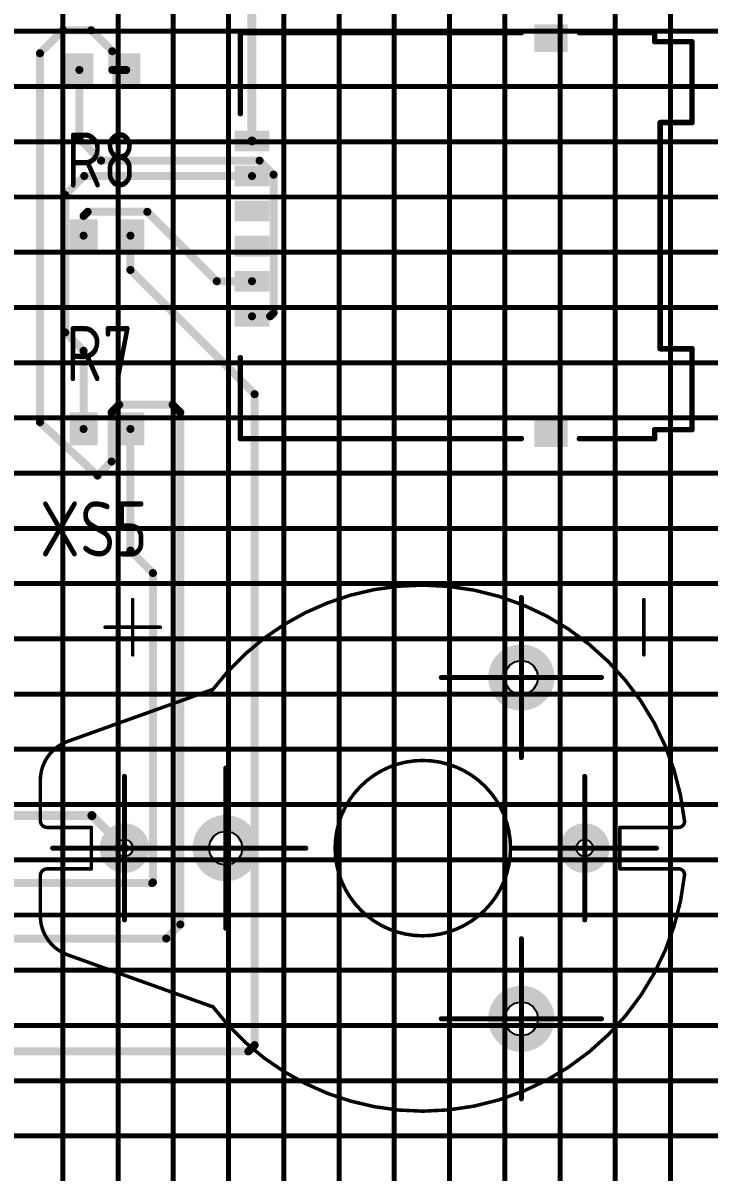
# Model space of a CAD drawing. Header units: millimetres. Extents: x 57 to 898, y 51 to 645.
# Drawn here: x 347.12 to 371.96, y 370.12 to 411.72 of the extents above; entities that cross this region are included whole.
import ezdxf

# ---------------------------------------------------------------- set-up
doc = ezdxf.new("R2010")
doc.units = ezdxf.units.MM
for name, color, linetype in [('Mechanical11', 56, 'Continuous'), ('Mechanical12', 56, 'Continuous'), ('Mechanical7', 56, 'Continuous'), ('Mechanical9', 56, 'Continuous')]:
    doc.layers.add(name, color=color, linetype=linetype)
doc.styles.add('GOST type A', font='gost.TTF', dxfattribs={"oblique": 15, "height": 0.2})
doc.styles.add('GOST type A0', font='gost.TTF', dxfattribs={"oblique": 15, "height": 3.5})
doc.dimstyles.new('ГОСТ type A', dxfattribs={"dimtxt": 3.5, "dimasz": 3, "dimexe": 2, "dimexo": 0, "dimgap": 1, "dimtad": 1, "dimtoh": 1, "dimtxsty": 'GOST type A0', "dimcen": 0, "dimazin": 2, "dimtfac": 1, "dimtmove": 0, "dimatfit": 3, "dimfxl": 1, "dimarcsym": 0})

# ---------------------------------------------------------------- blocks, each defined once
blk = doc.blocks.new('*D84')
at = {"color": 0, "lineweight": -2, "transparency": 16777216}
for p, q in [((371.165, 515.023), (386.75, 515.023)), ((384.75, 512.023), (384.75, 343.023)), ((371.165, 340.023), (386.75, 340.023))]:
    blk.add_line(p, q, dxfattribs=at)
at = {"color": 0, "transparency": 16777216}
for points in [[(384.25, 512.023), (385.25, 512.023), (384.75, 515.023)], [(384.25, 343.023), (385.25, 343.023), (384.75, 340.023)]]:
    blk.add_solid(points, dxfattribs=at)
at = {"layer": 'Defpoints', "color": 0, "transparency": 16777216}
for p in [(371.165, 515.023), (371.165, 340.023), (384.75, 340.023)]:
    blk.add_point(p, dxfattribs=at)
at = {"color": 0, "transparency": 16777216, "insert": (381.999, 427.523), "char_height": 3.5, "attachment_point": 5, "rotation": 90, "style": 'GOST type A0'}
blk.add_mtext('175', dxfattribs=at)

msp = doc.modelspace()

# ---------------------------------------------------------------- hatches: boundary and pattern name
at = {"layer": 'Mechanical12'}
for points in [[(365.64, 411.673), (365.64, 410.673), (366.84, 410.673), (366.84, 411.673)], [(365.64, 411.673), (365.64, 410.673), (366.84, 410.673), (366.84, 411.673)], [(348.66, 409.426), (349.67, 409.426), (349.67, 410.62), (348.66, 410.62)], [(348.66, 409.426), (349.67, 409.426), (349.67, 410.62), (348.66, 410.62)], [(350.356, 409.426), (351.366, 409.426), (351.366, 410.62), (350.356, 410.62)], [(350.356, 409.426), (351.366, 409.426), (351.366, 410.62), (350.356, 410.62)], [(354.79, 407.828), (354.79, 407.078), (356.04, 407.078), (356.04, 407.828)], [(354.79, 407.828), (354.79, 407.078), (356.04, 407.078), (356.04, 407.828)], [(354.79, 406.558), (354.79, 405.808), (356.04, 405.808), (356.04, 406.558)], [(354.79, 406.558), (354.79, 405.808), (356.04, 405.808), (356.04, 406.558)], [(354.79, 405.288), (354.79, 404.538), (356.04, 404.538), (356.04, 405.288)], [(354.79, 405.288), (354.79, 404.538), (356.04, 404.538), (356.04, 405.288)], [(348.811, 403.426), (349.822, 403.426), (349.822, 404.62), (348.811, 404.62)], [(348.811, 403.426), (349.822, 403.426), (349.822, 404.62), (348.811, 404.62)], [(350.508, 403.426), (351.518, 403.426), (351.518, 404.62), (350.508, 404.62)], [(350.508, 403.426), (351.518, 403.426), (351.518, 404.62), (350.508, 404.62)], [(354.79, 404.018), (354.79, 403.268), (356.04, 403.268), (356.04, 404.018)], [(354.79, 404.018), (354.79, 403.268), (356.04, 403.268), (356.04, 404.018)], [(354.79, 402.748), (354.79, 401.998), (356.04, 401.998), (356.04, 402.748)], [(354.79, 402.748), (354.79, 401.998), (356.04, 401.998), (356.04, 402.748)], [(354.79, 401.478), (354.79, 400.728), (356.04, 400.728), (356.04, 401.478)], [(354.79, 401.478), (354.79, 400.728), (356.04, 400.728), (356.04, 401.478)], [(348.811, 396.426), (349.822, 396.426), (349.822, 397.62), (348.811, 397.62)], [(348.811, 396.426), (349.822, 396.426), (349.822, 397.62), (348.811, 397.62)], [(350.508, 396.426), (351.518, 396.426), (351.518, 397.62), (350.508, 397.62)], [(350.508, 396.426), (351.518, 396.426), (351.518, 397.62), (350.508, 397.62)], [(365.64, 397.373), (365.64, 396.373), (366.84, 396.373), (366.84, 397.373)], [(365.64, 397.373), (365.64, 396.373), (366.84, 396.373), (366.84, 397.373)]]:
    msp.add_hatch(color=7, dxfattribs=at).paths.add_polyline_path(points)

# ---------------------------------------------------------------- linework, layer by layer
at = {"layer": 'Mechanical11', "color": 7}
for p, q in [((365.165, 388.023), (365.165, 388.635)), ((365.165, 388.635), (365.399, 388.589)), ((365.399, 388.589), (365.597, 388.456)), ((365.597, 388.456), (365.73, 388.257)), ((365.73, 388.257), (365.776, 388.023)), ((364.6, 387.789), (364.553, 388.023)), ((364.553, 388.023), (365.165, 388.023)), ((365.165, 388.023), (365.165, 387.412)), ((365.776, 388.023), (365.165, 388.023)), ((364.732, 387.591), (364.6, 387.789)), ((364.931, 387.458), (364.732, 387.591)), ((365.165, 387.412), (364.931, 387.458)), ((354.462, 381.844), (354.462, 382.456)), ((354.462, 382.456), (354.696, 382.409)), ((354.696, 382.409), (354.895, 382.277)), ((354.895, 382.277), (355.027, 382.078)), ((355.027, 382.078), (355.074, 381.844)), ((350.797, 381.844), (351.103, 381.844)), ((350.797, 381.538), (350.797, 381.844)), ((350.914, 381.562), (350.797, 381.538)), ((351.014, 381.628), (350.914, 381.562)), ((351.08, 381.727), (351.014, 381.628)), ((351.103, 381.844), (351.08, 381.727)), ((353.897, 381.61), (353.85, 381.844)), ((353.85, 381.844), (354.462, 381.844)), ((354.03, 381.412), (353.897, 381.61)), ((354.462, 381.844), (354.462, 381.232)), ((355.074, 381.844), (354.462, 381.844)), ((367.457, 381.844), (367.763, 381.844)), ((367.457, 381.538), (367.457, 381.844)), ((367.574, 381.562), (367.457, 381.538)), ((367.673, 381.628), (367.574, 381.562)), ((367.74, 381.727), (367.673, 381.628)), ((367.763, 381.844), (367.74, 381.727)), ((354.228, 381.279), (354.03, 381.412)), ((354.462, 381.232), (354.228, 381.279)), ((365.165, 375.665), (365.165, 376.277)), ((365.165, 376.277), (365.399, 376.23)), ((365.399, 376.23), (365.597, 376.098)), ((365.597, 376.098), (365.73, 375.899)), ((365.73, 375.899), (365.776, 375.665)), ((364.6, 375.431), (364.553, 375.665)), ((364.553, 375.665), (365.165, 375.665)), ((364.732, 375.233), (364.6, 375.431)), ((365.165, 375.665), (365.165, 375.053)), ((365.776, 375.665), (365.165, 375.665)), ((364.931, 375.1), (364.732, 375.233)), ((365.165, 375.053), (364.931, 375.1))]:
    msp.add_line(p, q, dxfattribs=at)
at = {"layer": 'Mechanical12', "color": 7}
for p, q in [((364.931, 388.589), (365.165, 388.635)), ((365.165, 388.635), (365.165, 388.023)), ((364.553, 388.023), (364.6, 388.257)), ((364.6, 388.257), (364.732, 388.456)), ((364.732, 388.456), (364.931, 388.589)), ((365.165, 388.023), (364.553, 388.023)), ((365.165, 387.412), (365.165, 388.023)), ((365.165, 388.023), (365.776, 388.023)), ((365.776, 388.023), (365.73, 387.789)), ((365.399, 387.458), (365.165, 387.412)), ((365.597, 387.591), (365.399, 387.458)), ((365.73, 387.789), (365.597, 387.591)), ((354.03, 382.277), (354.228, 382.409)), ((354.228, 382.409), (354.462, 382.456)), ((354.462, 382.456), (354.462, 381.844)), ((350.515, 381.961), (350.581, 382.06)), ((350.581, 382.06), (350.68, 382.127)), ((350.68, 382.127), (350.797, 382.15)), ((350.797, 382.15), (350.797, 381.844)), ((350.797, 381.844), (350.797, 382.15)), ((350.797, 382.15), (350.914, 382.127)), ((350.914, 382.127), (351.014, 382.06)), ((351.014, 382.06), (351.08, 381.961)), ((353.85, 381.844), (353.897, 382.078)), ((353.897, 382.078), (354.03, 382.277)), ((367.175, 381.961), (367.241, 382.06)), ((367.241, 382.06), (367.34, 382.127)), ((367.34, 382.127), (367.457, 382.15)), ((367.457, 382.15), (367.457, 381.844)), ((367.457, 381.844), (367.457, 382.15)), ((367.457, 382.15), (367.574, 382.127)), ((367.574, 382.127), (367.673, 382.06)), ((367.673, 382.06), (367.74, 381.961)), ((350.491, 381.844), (350.515, 381.961)), ((350.491, 381.844), (350.797, 381.844)), ((350.515, 381.727), (350.491, 381.844)), ((350.797, 381.844), (350.491, 381.844)), ((350.581, 381.628), (350.515, 381.727)), ((350.68, 381.562), (350.581, 381.628)), ((350.797, 381.538), (350.68, 381.562)), ((350.797, 381.844), (350.797, 381.538)), ((351.103, 381.844), (350.797, 381.844)), ((351.08, 381.961), (351.103, 381.844)), ((354.462, 381.844), (353.85, 381.844)), ((354.462, 381.232), (354.462, 381.844)), ((354.462, 381.844), (355.074, 381.844)), ((355.027, 381.61), (354.895, 381.412)), ((355.074, 381.844), (355.027, 381.61)), ((367.151, 381.844), (367.175, 381.961)), ((367.151, 381.844), (367.457, 381.844)), ((367.175, 381.727), (367.151, 381.844)), ((367.457, 381.844), (367.151, 381.844)), ((367.241, 381.628), (367.175, 381.727)), ((367.34, 381.562), (367.241, 381.628)), ((367.457, 381.538), (367.34, 381.562)), ((367.457, 381.844), (367.457, 381.538)), ((367.763, 381.844), (367.457, 381.844)), ((367.74, 381.961), (367.763, 381.844)), ((354.696, 381.279), (354.462, 381.232)), ((354.895, 381.412), (354.696, 381.279)), ((364.732, 376.098), (364.931, 376.23)), ((364.931, 376.23), (365.165, 376.277)), ((365.165, 376.277), (365.165, 375.665)), ((364.553, 375.665), (364.6, 375.899)), ((364.6, 375.899), (364.732, 376.098)), ((365.165, 375.665), (364.553, 375.665)), ((365.165, 375.053), (365.165, 375.665)), ((365.165, 375.665), (365.776, 375.665)), ((365.73, 375.431), (365.597, 375.233)), ((365.776, 375.665), (365.73, 375.431)), ((365.399, 375.1), (365.165, 375.053)), ((365.597, 375.233), (365.399, 375.1))]:
    msp.add_line(p, q, dxfattribs=at)
for points, const_width in [([(355.409, 407.453), (355.409, 417.728)], 0.323), ([(347.739, 410.626), (348.577, 411.464)], 0.29), ([(348.577, 411.464), (349.593, 411.464)], 0.29), ([(349.593, 411.464), (350.355, 410.702)], 0.29), ([(354.99, 411.373), (365.165, 411.373)], 0.2), ([(354.99, 408.443), (354.99, 411.373)], 0.2), ([(367.265, 411.373), (369.99, 411.373)], 0.2), ([(369.99, 411.048), (369.99, 411.373)], 0.2), ([(369.99, 411.048), (371.34, 411.048)], 0.2), ([(371.34, 408.118), (371.34, 411.048)], 0.2), ([(347.739, 397.266), (347.739, 410.626)], 0.29), ([(350.355, 410.023), (350.355, 410.702)], 0.29), ([(349.165, 407.527), (349.165, 410.023)], 0.29), ([(350.355, 410.023), (350.861, 410.023)], 0.29), ([(370.19, 408.118), (371.34, 408.118)], 0.2), ([(370.19, 399.928), (370.19, 408.118)], 0.2), ([(349.165, 407.527), (349.952, 406.74)], 0.29), ([(355.409, 407.453), (355.415, 407.453)], 0.323), ([(349.952, 406.74), (355.689, 406.74)], 0.29), ([(355.689, 406.74), (356.197, 406.232)], 0.29), ([(348.653, 405.495), (349.341, 406.183)], 0.29), ([(349.341, 406.183), (355.415, 406.183)], 0.29), ([(356.197, 401.23), (356.197, 406.232)], 0.29), ([(348.653, 400.517), (348.653, 405.495)], 0.29), ([(349.317, 404.737), (349.466, 404.886)], 0.29), ([(349.317, 404.023), (349.317, 404.737)], 0.29), ([(349.466, 404.886), (351.627, 404.886)], 0.29), ([(351.627, 404.886), (354.139, 402.373)], 0.29), ([(351.013, 402.78), (351.013, 404.023)], 0.29), ([(351.013, 402.78), (355.511, 398.282)], 0.29), ([(354.139, 402.373), (355.415, 402.373)], 0.29), ([(355.415, 401.103), (356.07, 401.103)], 0.29), ([(356.07, 401.103), (356.197, 401.23)], 0.29), ([(348.653, 400.517), (349.317, 399.853)], 0.29), ([(349.317, 397.023), (349.317, 399.853)], 0.29), ([(370.19, 399.928), (371.34, 399.928)], 0.2), ([(371.34, 396.998), (371.34, 399.928)], 0.2), ([(354.99, 396.673), (354.99, 399.603)], 0.2), ([(355.511, 374.711), (355.511, 398.282)], 0.29), ([(350.329, 397.621), (350.609, 397.901)], 0.29), ([(350.609, 397.901), (352.539, 397.901)], 0.29), ([(352.539, 397.901), (352.819, 397.621)], 0.29), ([(347.739, 397.266), (349.821, 395.335)], 0.29), ([(350.329, 395.843), (350.329, 397.621)], 0.29), ([(352.819, 379.079), (352.819, 397.621)], 0.29), ([(351.013, 392.62), (351.013, 397.023)], 0.29), ([(369.99, 396.998), (371.34, 396.998)], 0.2), ([(369.99, 396.673), (369.99, 396.998)], 0.2), ([(354.99, 396.673), (365.165, 396.673)], 0.2), ([(367.265, 396.673), (369.99, 396.673)], 0.2), ([(349.821, 395.335), (350.329, 395.843)], 0.29), ([(351.013, 392.62), (351.828, 391.805)], 0.29), ([(351.828, 380.603), (351.828, 391.805)], 0.29), ([(351.097, 388.844), (351.097, 390.844)], 0.127), ([(369.597, 388.844), (369.597, 390.844)], 0.127), ([(350.097, 389.844), (352.097, 389.844)], 0.127), ([(348.746, 385.711), (354.002, 387.594)], 0.127), ([(347.752, 382.844), (347.752, 384.299)], 0.127), ([(338.897, 383.023), (349.618, 383.023)], 0.323), ([(349.618, 383.023), (350.797, 381.844)], 0.323), ([(348.002, 382.594), (349.597, 382.594)], 0.127), ([(349.597, 381.094), (349.597, 382.594)], 0.127), ([(368.732, 382.594), (370.847, 382.594)], 0.127), ([(368.732, 381.094), (368.732, 382.594)], 0.127), ([(348.002, 381.094), (349.597, 381.094)], 0.127), ([(368.732, 381.094), (370.847, 381.094)], 0.127), ([(335.661, 380.578), (351.803, 380.578)], 0.29), ([(347.752, 379.389), (347.752, 380.844)], 0.127), ([(351.803, 380.578), (351.828, 380.603)], 0.29), ([(352.311, 378.571), (352.819, 379.079)], 0.29), ([(335.705, 378.571), (352.311, 378.571)], 0.29), ([(348.746, 377.977), (354.002, 376.094)], 0.127), ([(332.317, 374.482), (355.282, 374.482)], 0.29), ([(355.282, 374.482), (355.511, 374.711)], 0.29)]:
    msp.add_lwpolyline(points, dxfattribs=dict(at, const_width=const_width))
for points, const_width in [([(348.504, 411.464, 1), (348.649, 411.464, 1)], 0.145), ([(348.504, 411.464, 1), (348.649, 411.464, 1)], 0.145), ([(349.52, 411.464, 1), (349.665, 411.464, 1)], 0.145), ([(349.52, 411.464, 1), (349.665, 411.464, 1)], 0.145), ([(354.94, 411.373, 1), (355.04, 411.373, 1)], 0.1), ([(354.94, 411.373, 1), (355.04, 411.373, 1)], 0.1), ([(365.115, 411.373, 1), (365.215, 411.373, 1)], 0.1), ([(367.215, 411.373, 1), (367.315, 411.373, 1)], 0.1), ([(369.94, 411.373, 1), (370.04, 411.373, 1)], 0.1), ([(369.94, 411.373, 1), (370.04, 411.373, 1)], 0.1), ([(369.94, 411.048, 1), (370.04, 411.048, 1)], 0.1), ([(369.94, 411.048, 1), (370.04, 411.048, 1)], 0.1), ([(371.29, 411.048, 1), (371.39, 411.048, 1)], 0.1), ([(371.29, 411.048, 1), (371.39, 411.048, 1)], 0.1), ([(347.666, 410.626, 1), (347.811, 410.626, 1)], 0.145), ([(347.666, 410.626, 1), (347.811, 410.626, 1)], 0.145), ([(350.282, 410.702, 1), (350.427, 410.702, 1)], 0.145), ([(350.282, 410.702, 1), (350.427, 410.702, 1)], 0.145), ([(349.092, 410.023, 1), (349.237, 410.023, 1)], 0.145), ([(350.282, 410.023, 1), (350.427, 410.023, 1)], 0.145), ([(350.282, 410.023, 1), (350.427, 410.023, 1)], 0.145), ([(350.788, 410.023, 1), (350.933, 410.023, 1)], 0.145), ([(354.94, 408.443, 1), (355.04, 408.443, 1)], 0.1), ([(370.14, 408.118, 1), (370.24, 408.118, 1)], 0.1), ([(370.14, 408.118, 1), (370.24, 408.118, 1)], 0.1), ([(371.29, 408.118, 1), (371.39, 408.118, 1)], 0.1), ([(371.29, 408.118, 1), (371.39, 408.118, 1)], 0.1), ([(349.092, 407.527, 1), (349.237, 407.527, 1)], 0.145), ([(349.092, 407.527, 1), (349.237, 407.527, 1)], 0.145), ([(355.329, 407.453, 1), (355.49, 407.453, 1)], 0.161), ([(355.329, 407.453, 1), (355.49, 407.453, 1)], 0.161), ([(355.334, 407.453, 1), (355.495, 407.453, 1)], 0.161), ([(349.88, 406.74, 1), (350.025, 406.74, 1)], 0.145), ([(349.88, 406.74, 1), (350.025, 406.74, 1)], 0.145), ([(355.616, 406.74, 1), (355.761, 406.74, 1)], 0.145), ([(355.616, 406.74, 1), (355.761, 406.74, 1)], 0.145), ([(349.268, 406.183, 1), (349.413, 406.183, 1)], 0.145), ([(349.268, 406.183, 1), (349.413, 406.183, 1)], 0.145), ([(355.342, 406.183, 1), (355.487, 406.183, 1)], 0.145), ([(356.124, 406.232, 1), (356.269, 406.232, 1)], 0.145), ([(356.124, 406.232, 1), (356.269, 406.232, 1)], 0.145), ([(348.58, 405.495, 1), (348.725, 405.495, 1)], 0.145), ([(348.58, 405.495, 1), (348.725, 405.495, 1)], 0.145), ([(349.244, 404.737, 1), (349.389, 404.737, 1)], 0.145), ([(349.244, 404.737, 1), (349.389, 404.737, 1)], 0.145), ([(349.393, 404.886, 1), (349.538, 404.886, 1)], 0.145), ([(349.393, 404.886, 1), (349.538, 404.886, 1)], 0.145), ([(351.554, 404.886, 1), (351.699, 404.886, 1)], 0.145), ([(351.554, 404.886, 1), (351.699, 404.886, 1)], 0.145), ([(349.244, 404.023, 1), (349.389, 404.023, 1)], 0.145), ([(350.94, 404.023, 1), (351.085, 404.023, 1)], 0.145), ([(350.94, 402.78, 1), (351.085, 402.78, 1)], 0.145), ([(350.94, 402.78, 1), (351.085, 402.78, 1)], 0.145), ([(354.067, 402.373, 1), (354.212, 402.373, 1)], 0.145), ([(354.067, 402.373, 1), (354.212, 402.373, 1)], 0.145), ([(355.342, 402.373, 1), (355.487, 402.373, 1)], 0.145), ([(355.342, 401.103, 1), (355.487, 401.103, 1)], 0.145), ([(355.997, 401.103, 1), (356.142, 401.103, 1)], 0.145), ([(355.997, 401.103, 1), (356.142, 401.103, 1)], 0.145), ([(356.124, 401.23, 1), (356.269, 401.23, 1)], 0.145), ([(356.124, 401.23, 1), (356.269, 401.23, 1)], 0.145), ([(348.58, 400.517, 1), (348.725, 400.517, 1)], 0.145), ([(348.58, 400.517, 1), (348.725, 400.517, 1)], 0.145), ([(349.244, 399.853, 1), (349.389, 399.853, 1)], 0.145), ([(349.244, 399.853, 1), (349.389, 399.853, 1)], 0.145), ([(370.14, 399.928, 1), (370.24, 399.928, 1)], 0.1), ([(370.14, 399.928, 1), (370.24, 399.928, 1)], 0.1), ([(371.29, 399.928, 1), (371.39, 399.928, 1)], 0.1), ([(371.29, 399.928, 1), (371.39, 399.928, 1)], 0.1), ([(354.94, 399.603, 1), (355.04, 399.603, 1)], 0.1), ([(355.438, 398.282, 1), (355.583, 398.282, 1)], 0.145), ([(355.438, 398.282, 1), (355.583, 398.282, 1)], 0.145), ([(350.536, 397.901, 1), (350.681, 397.901, 1)], 0.145), ([(350.536, 397.901, 1), (350.681, 397.901, 1)], 0.145), ([(352.467, 397.901, 1), (352.612, 397.901, 1)], 0.145), ([(352.467, 397.901, 1), (352.612, 397.901, 1)], 0.145), ([(347.666, 397.266, 1), (347.811, 397.266, 1)], 0.145), ([(347.666, 397.266, 1), (347.811, 397.266, 1)], 0.145), ([(350.257, 397.621, 1), (350.402, 397.621, 1)], 0.145), ([(350.257, 397.621, 1), (350.402, 397.621, 1)], 0.145), ([(352.746, 397.621, 1), (352.891, 397.621, 1)], 0.145), ([(352.746, 397.621, 1), (352.891, 397.621, 1)], 0.145), ([(349.244, 397.023, 1), (349.389, 397.023, 1)], 0.145), ([(350.94, 397.023, 1), (351.085, 397.023, 1)], 0.145), ([(369.94, 396.998, 1), (370.04, 396.998, 1)], 0.1), ([(369.94, 396.998, 1), (370.04, 396.998, 1)], 0.1), ([(371.29, 396.998, 1), (371.39, 396.998, 1)], 0.1), ([(371.29, 396.998, 1), (371.39, 396.998, 1)], 0.1), ([(354.94, 396.673, 1), (355.04, 396.673, 1)], 0.1), ([(354.94, 396.673, 1), (355.04, 396.673, 1)], 0.1), ([(365.115, 396.673, 1), (365.215, 396.673, 1)], 0.1), ([(367.215, 396.673, 1), (367.315, 396.673, 1)], 0.1), ([(369.94, 396.673, 1), (370.04, 396.673, 1)], 0.1), ([(369.94, 396.673, 1), (370.04, 396.673, 1)], 0.1), ([(350.257, 395.843, 1), (350.402, 395.843, 1)], 0.145), ([(350.257, 395.843, 1), (350.402, 395.843, 1)], 0.145), ([(349.749, 395.335, 1), (349.894, 395.335, 1)], 0.145), ([(349.749, 395.335, 1), (349.894, 395.335, 1)], 0.145), ([(350.94, 392.62, 1), (351.085, 392.62, 1)], 0.145), ([(350.94, 392.62, 1), (351.085, 392.62, 1)], 0.145), ([(351.755, 391.805, 1), (351.9, 391.805, 1)], 0.145), ([(351.755, 391.805, 1), (351.9, 391.805, 1)], 0.145), ([(361.562, 391.369, 1), (361.625, 391.369, 1)], 0.0635), ([(361.566, 391.369, 1), (361.629, 391.369, 1)], 0.0635), ([(351.065, 390.844, 1), (351.129, 390.844, 1)], 0.0635), ([(369.565, 390.844, 1), (369.629, 390.844, 1)], 0.0635), ([(350.065, 389.844, 1), (350.129, 389.844, 1)], 0.0635), ([(352.065, 389.844, 1), (352.129, 389.844, 1)], 0.0635), ([(366.065, 388.023, 1), (364.265, 388.023, 1)], 0.6), ([(366.065, 388.023, 1), (364.265, 388.023, 1)], 0.6), ([(351.065, 388.844, 1), (351.129, 388.844, 1)], 0.0635), ([(369.565, 388.844, 1), (369.629, 388.844, 1)], 0.0635), ([(364.115, 388.023, 1), (364.415, 388.023, 1)], 0.3), ([(364.115, 388.023, 1), (364.415, 388.023, 1)], 0.3), ([(365.915, 388.023, 1), (366.215, 388.023, 1)], 0.3), ([(365.915, 388.023, 1), (366.215, 388.023, 1)], 0.3), ([(353.959, 387.579, 1), (354.022, 387.579, 1)], 0.0635), ([(353.97, 387.594, 1), (354.034, 387.594, 1)], 0.0635), ([(348.707, 385.708, 1), (348.771, 385.708, 1)], 0.0635), ([(348.715, 385.711, 1), (348.778, 385.711, 1)], 0.0635), ([(364.772, 381.844, 1), (358.422, 381.844, 1)], 0.127), ([(347.72, 384.299, 1), (347.784, 384.299, 1)], 0.0635), ([(347.72, 384.299, 1), (347.784, 384.299, 1)], 0.0635), ([(347.72, 382.844, 1), (347.784, 382.844, 1)], 0.0635), ([(347.72, 382.844, 1), (347.784, 382.844, 1)], 0.0635), ([(349.537, 383.023, 1), (349.699, 383.023, 1)], 0.161), ([(349.537, 383.023, 1), (349.699, 383.023, 1)], 0.161), ([(355.362, 381.844, 1), (353.562, 381.844, 1)], 0.6), ([(355.362, 381.844, 1), (353.562, 381.844, 1)], 0.6), ([(371.037, 382.841, 1), (371.1, 382.841, 1)], 0.0635), ([(371.04, 382.804, 1), (371.104, 382.804, 1)], 0.0635), ([(347.97, 382.594, 1), (348.034, 382.594, 1)], 0.0635), ([(347.97, 382.594, 1), (348.034, 382.594, 1)], 0.0635), ([(349.565, 382.594, 1), (349.629, 382.594, 1)], 0.0635), ([(349.565, 382.594, 1), (349.629, 382.594, 1)], 0.0635), ([(351.397, 381.844, 1), (350.197, 381.844, 1)], 0.6), ([(351.397, 381.844, 1), (350.197, 381.844, 1)], 0.6), ([(368.057, 381.844, 1), (366.857, 381.844, 1)], 0.6), ([(368.057, 381.844, 1), (366.857, 381.844, 1)], 0.6), ([(368.7, 382.594, 1), (368.764, 382.594, 1)], 0.0635), ([(368.7, 382.594, 1), (368.764, 382.594, 1)], 0.0635), ([(370.815, 382.594, 1), (370.879, 382.594, 1)], 0.0635), ([(370.815, 382.594, 1), (370.879, 382.594, 1)], 0.0635), ([(350.047, 381.844, 1), (350.347, 381.844, 1)], 0.3), ([(350.047, 381.844, 1), (350.347, 381.844, 1)], 0.3), ([(350.716, 381.844, 1), (350.878, 381.844, 1)], 0.161), ([(351.247, 381.844, 1), (351.547, 381.844, 1)], 0.3), ([(351.247, 381.844, 1), (351.547, 381.844, 1)], 0.3), ([(353.412, 381.844, 1), (353.712, 381.844, 1)], 0.3), ([(353.412, 381.844, 1), (353.712, 381.844, 1)], 0.3), ([(355.212, 381.844, 1), (355.512, 381.844, 1)], 0.3), ([(355.212, 381.844, 1), (355.512, 381.844, 1)], 0.3), ([(366.707, 381.844, 1), (367.007, 381.844, 1)], 0.3), ([(366.707, 381.844, 1), (367.007, 381.844, 1)], 0.3), ([(367.907, 381.844, 1), (368.207, 381.844, 1)], 0.3), ([(367.907, 381.844, 1), (368.207, 381.844, 1)], 0.3), ([(358.39, 381.844, 1), (358.454, 381.844, 1)], 0.0635), ([(364.74, 381.844, 1), (364.804, 381.844, 1)], 0.0635), ([(347.97, 381.094, 1), (348.034, 381.094, 1)], 0.0635), ([(347.97, 381.094, 1), (348.034, 381.094, 1)], 0.0635), ([(349.565, 381.094, 1), (349.629, 381.094, 1)], 0.0635), ([(349.565, 381.094, 1), (349.629, 381.094, 1)], 0.0635), ([(368.7, 381.094, 1), (368.764, 381.094, 1)], 0.0635), ([(368.7, 381.094, 1), (368.764, 381.094, 1)], 0.0635), ([(370.814, 381.094, 1), (370.877, 381.094, 1)], 0.0635), ([(370.815, 381.094, 1), (370.879, 381.094, 1)], 0.0635), ([(347.72, 380.844, 1), (347.784, 380.844, 1)], 0.0635), ([(347.72, 380.844, 1), (347.784, 380.844, 1)], 0.0635), ([(351.73, 380.578, 1), (351.875, 380.578, 1)], 0.145), ([(351.73, 380.578, 1), (351.875, 380.578, 1)], 0.145), ([(351.755, 380.603, 1), (351.9, 380.603, 1)], 0.145), ([(351.755, 380.603, 1), (351.9, 380.603, 1)], 0.145), ([(371.037, 380.847, 1), (371.1, 380.847, 1)], 0.0635), ([(371.041, 380.883, 1), (371.104, 380.883, 1)], 0.0635), ([(347.72, 379.389, 1), (347.784, 379.389, 1)], 0.0635), ([(347.72, 379.39, 1), (347.784, 379.39, 1)], 0.0635), ([(352.746, 379.079, 1), (352.891, 379.079, 1)], 0.145), ([(352.746, 379.079, 1), (352.891, 379.079, 1)], 0.145), ([(352.238, 378.571, 1), (352.383, 378.571, 1)], 0.145), ([(352.238, 378.571, 1), (352.383, 378.571, 1)], 0.145), ([(348.707, 377.98, 1), (348.771, 377.98, 1)], 0.0635), ([(348.715, 377.977, 1), (348.778, 377.977, 1)], 0.0635), ([(366.065, 375.665, 1), (364.265, 375.665, 1)], 0.6), ([(366.065, 375.665, 1), (364.265, 375.665, 1)], 0.6), ([(353.959, 376.11, 1), (354.022, 376.11, 1)], 0.0635), ([(353.97, 376.094, 1), (354.034, 376.094, 1)], 0.0635), ([(364.115, 375.665, 1), (364.415, 375.665, 1)], 0.3), ([(364.115, 375.665, 1), (364.415, 375.665, 1)], 0.3), ([(365.915, 375.665, 1), (366.215, 375.665, 1)], 0.3), ([(365.915, 375.665, 1), (366.215, 375.665, 1)], 0.3), ([(355.21, 374.482, 1), (355.355, 374.482, 1)], 0.145), ([(355.21, 374.482, 1), (355.355, 374.482, 1)], 0.145), ([(355.438, 374.711, 1), (355.583, 374.711, 1)], 0.145), ([(355.438, 374.711, 1), (355.583, 374.711, 1)], 0.145), ([(361.562, 372.319, 1), (361.625, 372.319, 1)], 0.0635), ([(361.566, 372.319, 1), (361.629, 372.319, 1)], 0.0635)]:
    msp.add_lwpolyline(points, format="xyb", close=True, dxfattribs=dict(at, const_width=const_width))
at = {"layer": 'Mechanical12', "color": 7, "const_width": 0.127}
for points in [[(353.99, 387.579, -0.235469), (361.593, 391.369)], [(361.597, 391.369, -0.383864), (371.068, 382.841)], [(347.752, 384.299, -0.315299), (348.739, 385.708)], [(348.002, 382.594, -0.414214), (347.752, 382.844)], [(371.072, 382.804, -0.414214), (370.847, 382.594)], [(347.752, 380.844, -0.414214), (348.002, 381.094)], [(370.846, 381.094, -0.424475), (371.072, 380.883)], [(371.068, 380.847, -0.383864), (361.597, 372.319)], [(348.739, 377.98, -0.315299), (347.752, 379.39)], [(361.593, 372.319, -0.235469), (353.99, 376.11)]]:
    msp.add_lwpolyline(points, format="xyb", dxfattribs=at)
at = {"layer": 'Mechanical7', "color": 7, "const_width": 0.18}
for points in [[(365.165, 385.123), (365.165, 390.923)], [(365.165, 385.423), (365.165, 390.623)], [(362.265, 388.023), (368.065, 388.023)], [(362.565, 388.023), (367.765, 388.023)], [(350.797, 379.244), (350.797, 384.444)], [(354.462, 378.944), (354.462, 384.744)], [(354.462, 379.244), (354.462, 384.444)], [(367.457, 379.244), (367.457, 384.444)], [(350.797, 379.544), (350.797, 384.144)], [(367.457, 379.544), (367.457, 384.144)], [(348.197, 381.844), (353.397, 381.844)], [(348.497, 381.844), (353.097, 381.844)], [(351.562, 381.844), (357.362, 381.844)], [(351.862, 381.844), (357.062, 381.844)], [(364.857, 381.844), (370.057, 381.844)], [(365.157, 381.844), (369.757, 381.844)], [(365.165, 372.765), (365.165, 378.565)], [(365.165, 373.065), (365.165, 378.265)], [(362.265, 375.665), (368.065, 375.665)], [(362.565, 375.665), (367.765, 375.665)]]:
    msp.add_lwpolyline(points, dxfattribs=at)
at = {"layer": 'Mechanical7', "color": 7, "const_width": 0.09}
for points in [[(365.12, 390.923, 1), (365.21, 390.923, 1)], [(365.12, 390.623, 1), (365.21, 390.623, 1)], [(362.22, 388.023, 1), (362.31, 388.023, 1)], [(362.52, 388.023, 1), (362.61, 388.023, 1)], [(367.72, 388.023, 1), (367.81, 388.023, 1)], [(368.02, 388.023, 1), (368.11, 388.023, 1)], [(365.12, 385.423, 1), (365.21, 385.423, 1)], [(365.12, 385.123, 1), (365.21, 385.123, 1)], [(350.752, 384.444, 1), (350.842, 384.444, 1)], [(354.417, 384.744, 1), (354.507, 384.744, 1)], [(354.417, 384.444, 1), (354.507, 384.444, 1)], [(367.412, 384.444, 1), (367.502, 384.444, 1)], [(350.752, 384.144, 1), (350.842, 384.144, 1)], [(367.412, 384.144, 1), (367.502, 384.144, 1)], [(348.152, 381.844, 1), (348.242, 381.844, 1)], [(348.452, 381.844, 1), (348.542, 381.844, 1)], [(351.517, 381.844, 1), (351.607, 381.844, 1)], [(351.817, 381.844, 1), (351.907, 381.844, 1)], [(353.052, 381.844, 1), (353.142, 381.844, 1)], [(353.352, 381.844, 1), (353.442, 381.844, 1)], [(357.017, 381.844, 1), (357.107, 381.844, 1)], [(357.317, 381.844, 1), (357.407, 381.844, 1)], [(364.812, 381.844, 1), (364.902, 381.844, 1)], [(365.112, 381.844, 1), (365.202, 381.844, 1)], [(369.712, 381.844, 1), (369.802, 381.844, 1)], [(370.012, 381.844, 1), (370.102, 381.844, 1)], [(350.752, 379.544, 1), (350.842, 379.544, 1)], [(367.412, 379.544, 1), (367.502, 379.544, 1)], [(350.752, 379.244, 1), (350.842, 379.244, 1)], [(354.417, 379.244, 1), (354.507, 379.244, 1)], [(367.412, 379.244, 1), (367.502, 379.244, 1)], [(354.417, 378.944, 1), (354.507, 378.944, 1)], [(365.12, 378.565, 1), (365.21, 378.565, 1)], [(365.12, 378.265, 1), (365.21, 378.265, 1)], [(362.22, 375.665, 1), (362.31, 375.665, 1)], [(362.52, 375.665, 1), (362.61, 375.665, 1)], [(367.72, 375.665, 1), (367.81, 375.665, 1)], [(368.02, 375.665, 1), (368.11, 375.665, 1)], [(365.12, 373.065, 1), (365.21, 373.065, 1)], [(365.12, 372.765, 1), (365.21, 372.765, 1)]]:
    msp.add_lwpolyline(points, format="xyb", close=True, dxfattribs=at)
at = {"layer": 'Mechanical9', "color": 7, "const_width": 0.18}
for points in [[(348.565, 337.423), (348.565, 518.023)], [(350.565, 337.423), (350.565, 518.023)], [(352.565, 337.423), (352.565, 518.023)], [(354.565, 337.423), (354.565, 518.023)], [(356.565, 337.423), (356.565, 518.023)], [(358.565, 337.423), (358.565, 518.023)], [(360.565, 337.423), (360.565, 518.023)], [(362.565, 337.423), (362.565, 518.023)], [(364.565, 337.423), (364.565, 518.023)], [(366.565, 337.423), (366.565, 518.023)], [(368.565, 337.423), (368.565, 518.023)], [(370.565, 337.423), (370.565, 518.023)], [(252.565, 411.423), (373.665, 411.423)], [(252.565, 409.423), (373.665, 409.423)], [(252.565, 407.423), (373.665, 407.423)], [(252.565, 405.423), (373.665, 405.423)], [(252.565, 403.423), (373.665, 403.423)], [(252.565, 401.423), (373.665, 401.423)], [(252.565, 399.423), (373.665, 399.423)], [(252.565, 397.423), (373.665, 397.423)], [(252.565, 395.423), (373.665, 395.423)], [(252.565, 393.423), (373.665, 393.423)], [(252.565, 391.423), (373.665, 391.423)], [(252.565, 389.423), (373.665, 389.423)], [(252.565, 387.423), (373.665, 387.423)], [(252.565, 385.423), (373.665, 385.423)], [(252.565, 383.423), (373.665, 383.423)], [(252.565, 381.423), (373.665, 381.423)], [(252.565, 379.423), (373.665, 379.423)], [(252.565, 377.423), (373.665, 377.423)], [(252.565, 375.423), (373.665, 375.423)], [(252.565, 373.423), (373.665, 373.423)], [(252.565, 371.423), (373.665, 371.423)]]:
    msp.add_lwpolyline(points, dxfattribs=at)

# ---------------------------------------------------------------- texts
at = {"layer": 'Mechanical7', "color": 7, "style": 'GOST type A'}
for s, p in [('R8', (348.688, 405.765)), ('R7', (348.673, 398.755)), ('XS5', (347.735, 392.404))]:
    msp.add_text(s, height=2, dxfattribs=at).set_placement(p)

# ---------------------------------------------------------------- dimensions: what is measured, and where the dimension line sits
dim = msp.add_linear_dim(base=(384.75, 340.023), p1=(371.165, 515.023), p2=(371.165, 340.023), angle=90, dimstyle='ГОСТ type A')
dim.commit()
dim.dimension.update_dxf_attribs({"geometry": '*D84', "text_midpoint": (381.999, 427.523)})

doc.saveas('drawing.dxf')
